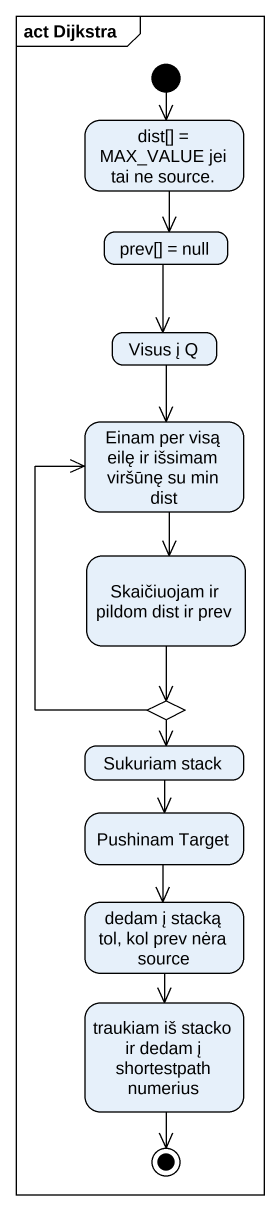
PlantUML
@startuml
mainframe act Dijkstra
hide empty description
state "dist[] = MAX_VALUE jei tai ne source." as dist_MAX_VALUE_jei_tai_ne
state "prev[] = null" as prev_null
state "Visus į Q" as Visus_į_Q
state "Einam per visą eilę ir išsimam viršūnę su min dist" as Einam_per_visą_eilę_ir
state "Skaičiuojam ir pildom dist ir prev" as Skaičiuojam_ir_pildom_dist
state choice1 <<choice>>
state "Sukuriam stack" as Sukuriam_stack
state "Pushinam Target" as Pushinam_Target
state "dedam į stacką tol, kol prev nėra source" as dedam_į_stacką_tol_kol_prev
state "traukiam iš stacko ir dedam į shortestpath numerius" as traukiam_iš_stacko_ir_dedam
[*] --> dist_MAX_VALUE_jei_tai_ne
dist_MAX_VALUE_jei_tai_ne --> prev_null
prev_null --> Visus_į_Q
Visus_į_Q --> Einam_per_visą_eilę_ir
Einam_per_visą_eilę_ir --> Skaičiuojam_ir_pildom_dist
Skaičiuojam_ir_pildom_dist --> choice1
choice1 -up-> Einam_per_visą_eilę_ir
choice1 --> Sukuriam_stack
Sukuriam_stack --> Pushinam_Target
Pushinam_Target --> dedam_į_stacką_tol_kol_prev
dedam_į_stacką_tol_kol_prev --> traukiam_iš_stacko_ir_dedam
traukiam_iš_stacko_ir_dedam --> [*]
@enduml
